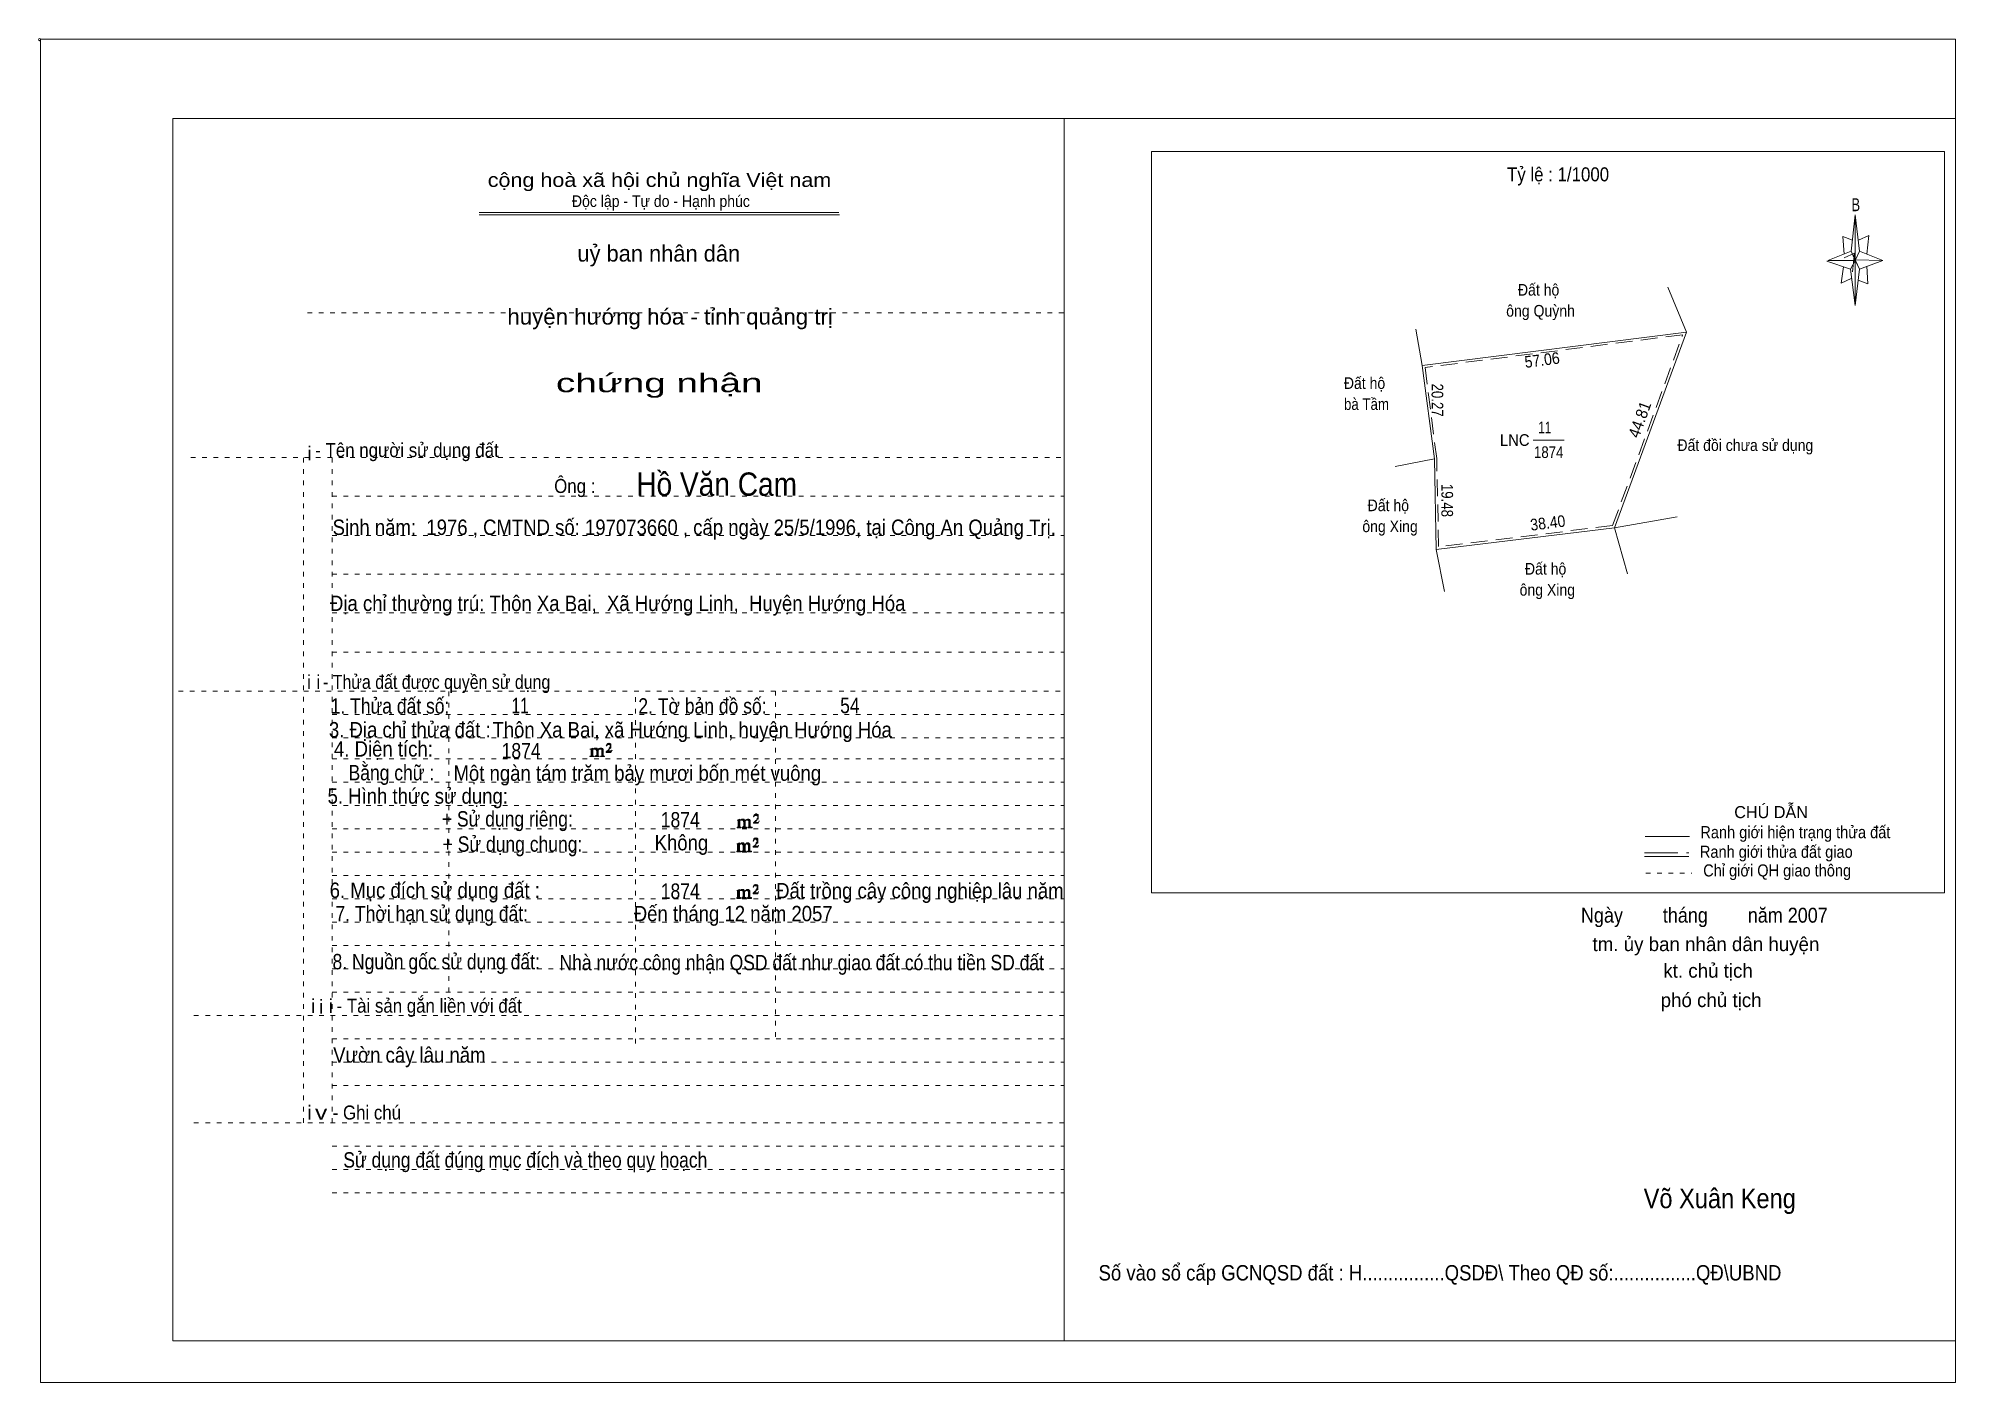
# Model space of a CAD drawing. Header units: centimetres. Extents: x -1.6 to 39.5, y -3.3 to 25.5.
import ezdxf
from ezdxf.enums import TextEntityAlignment as Align

# ---------------------------------------------------------------- set-up
doc = ezdxf.new("R2010")
doc.units = ezdxf.units.CM
doc.header["$LTSCALE"] = 0.12
for name, pattern in [('DOTTED', [1.5, 0.3, -1.2]), ('LONG_DASHED', [7.5, 6, -1.5]), ('MEDIUM_DASHED', [4.5, 3, -1.5])]:
    doc.linetypes.add(name, pattern=pattern)
for name, color, linetype, lineweight in [('1', 7, 'DOTTED', 13), ('10', 7, 'Continuous', 13), ('4', 7, 'Continuous', 13), ('5', 7, 'Continuous', 13), ('50', 7, 'Continuous', 13)]:
    doc.layers.add(name, color=color, linetype=linetype, lineweight=lineweight)

msp = doc.modelspace()

# ---------------------------------------------------------------- hatches: boundary and pattern name
at = {"layer": '50'}
for points in [[(10.27, 10.13), (10.27, 10.12), (10.27, 10.11), (10.25, 10.11), (10.24, 10.11), (10.24, 10.1), (10.33, 10.1), (10.33, 10.11), (10.32, 10.11), (10.31, 10.11), (10.31, 10.12), (10.31, 10.13), (10.31, 10.24), (10.31, 10.25), (10.32, 10.26), (10.34, 10.26), (10.35, 10.26), (10.36, 10.26), (10.37, 10.25), (10.39, 10.22), (10.39, 10.13), (10.37, 10.12), (10.37, 10.11), (10.36, 10.11), (10.35, 10.11), (10.35, 10.1), (10.44, 10.1), (10.44, 10.11), (10.43, 10.11), (10.42, 10.11), (10.42, 10.12), (10.42, 10.13), (10.42, 10.24), (10.44, 10.26), (10.45, 10.26), (10.46, 10.26), (10.49, 10.26), (10.49, 10.25), (10.5, 10.24), (10.5, 10.22), (10.5, 10.13), (10.5, 10.12), (10.49, 10.11), (10.49, 10.11), (10.47, 10.11), (10.47, 10.1), (10.56, 10.1), (10.56, 10.11), (10.55, 10.11), (10.54, 10.11), (10.53, 10.12), (10.53, 10.13), (10.53, 10.2), (10.53, 10.25), (10.53, 10.26), (10.52, 10.27), (10.5, 10.28), (10.47, 10.28), (10.46, 10.28), (10.44, 10.27), (10.41, 10.25), (10.41, 10.26), (10.4, 10.28), (10.39, 10.28), (10.37, 10.28), (10.35, 10.28), (10.34, 10.28), (10.32, 10.26), (10.31, 10.26), (10.31, 10.25), (10.31, 10.25), (10.31, 10.26), (10.31, 10.28), (10.24, 10.26), (10.24, 10.26), (10.25, 10.26), (10.27, 10.25), (10.27, 10.24), (10.27, 10.23)], [(10.69, 10.19), (10.72, 10.24), (10.72, 10.24), (10.71, 10.22), (10.69, 10.22), (10.68, 10.22), (10.63, 10.22), (10.66, 10.26), (10.67, 10.27), (10.69, 10.28), (10.69, 10.3), (10.69, 10.32), (10.69, 10.34), (10.69, 10.35), (10.69, 10.37), (10.68, 10.38), (10.67, 10.38), (10.66, 10.39), (10.65, 10.39), (10.63, 10.38), (10.63, 10.38), (10.62, 10.37), (10.61, 10.35), (10.59, 10.33), (10.61, 10.33), (10.61, 10.35), (10.62, 10.35), (10.63, 10.36), (10.65, 10.36), (10.66, 10.36), (10.67, 10.35), (10.68, 10.35), (10.68, 10.32), (10.68, 10.3), (10.66, 10.28), (10.66, 10.26), (10.65, 10.25), (10.59, 10.2), (10.59, 10.19)], [(13.42, 8.61), (13.42, 8.6), (13.42, 8.59), (13.41, 8.59), (13.4, 8.59), (13.4, 8.57), (13.48, 8.57), (13.48, 8.59), (13.47, 8.59), (13.46, 8.59), (13.46, 8.6), (13.46, 8.61), (13.46, 8.72), (13.46, 8.73), (13.47, 8.74), (13.5, 8.74), (13.51, 8.74), (13.52, 8.74), (13.53, 8.73), (13.54, 8.69), (13.54, 8.61), (13.53, 8.6), (13.53, 8.59), (13.52, 8.59), (13.51, 8.59), (13.51, 8.57), (13.6, 8.57), (13.6, 8.59), (13.58, 8.59), (13.57, 8.59), (13.57, 8.6), (13.57, 8.61), (13.57, 8.72), (13.6, 8.74), (13.61, 8.74), (13.62, 8.74), (13.64, 8.74), (13.64, 8.73), (13.65, 8.72), (13.65, 8.69), (13.65, 8.61), (13.65, 8.6), (13.64, 8.59), (13.64, 8.59), (13.63, 8.59), (13.63, 8.57), (13.72, 8.57), (13.72, 8.59), (13.7, 8.59), (13.69, 8.59), (13.68, 8.6), (13.68, 8.61), (13.68, 8.68), (13.68, 8.73), (13.68, 8.74), (13.67, 8.75), (13.65, 8.76), (13.63, 8.76), (13.62, 8.76), (13.6, 8.75), (13.56, 8.73), (13.56, 8.74), (13.55, 8.76), (13.54, 8.76), (13.53, 8.76), (13.51, 8.76), (13.5, 8.76), (13.47, 8.74), (13.46, 8.74), (13.46, 8.73), (13.46, 8.73), (13.46, 8.74), (13.46, 8.76), (13.4, 8.74), (13.4, 8.74), (13.41, 8.74), (13.42, 8.73), (13.42, 8.72), (13.42, 8.71)], [(13.85, 8.67), (13.87, 8.72), (13.87, 8.72), (13.86, 8.69), (13.85, 8.69), (13.84, 8.69), (13.78, 8.69), (13.82, 8.74), (13.83, 8.75), (13.85, 8.76), (13.85, 8.78), (13.85, 8.79), (13.85, 8.82), (13.85, 8.83), (13.85, 8.85), (13.84, 8.86), (13.83, 8.86), (13.82, 8.87), (13.8, 8.87), (13.78, 8.86), (13.78, 8.86), (13.77, 8.85), (13.76, 8.83), (13.75, 8.81), (13.76, 8.81), (13.76, 8.83), (13.77, 8.83), (13.78, 8.84), (13.8, 8.84), (13.82, 8.84), (13.83, 8.83), (13.84, 8.83), (13.84, 8.79), (13.84, 8.78), (13.82, 8.76), (13.82, 8.74), (13.8, 8.73), (13.75, 8.68), (13.75, 8.67)], [(13.41, 8.09), (13.41, 8.08), (13.41, 8.07), (13.4, 8.07), (13.39, 8.07), (13.39, 8.06), (13.48, 8.06), (13.48, 8.07), (13.47, 8.07), (13.45, 8.07), (13.45, 8.08), (13.45, 8.09), (13.45, 8.2), (13.45, 8.21), (13.47, 8.23), (13.49, 8.23), (13.5, 8.23), (13.51, 8.23), (13.52, 8.21), (13.53, 8.18), (13.53, 8.09), (13.52, 8.08), (13.52, 8.07), (13.51, 8.07), (13.5, 8.07), (13.5, 8.06), (13.59, 8.06), (13.59, 8.07), (13.58, 8.07), (13.57, 8.07), (13.57, 8.08), (13.57, 8.09), (13.57, 8.2), (13.59, 8.23), (13.6, 8.23), (13.61, 8.23), (13.63, 8.23), (13.63, 8.21), (13.64, 8.2), (13.64, 8.18), (13.64, 8.09), (13.64, 8.08), (13.63, 8.07), (13.63, 8.07), (13.62, 8.07), (13.62, 8.06), (13.71, 8.06), (13.71, 8.07), (13.7, 8.07), (13.69, 8.07), (13.67, 8.08), (13.67, 8.09), (13.67, 8.17), (13.67, 8.21), (13.67, 8.23), (13.66, 8.24), (13.64, 8.25), (13.62, 8.25), (13.61, 8.25), (13.59, 8.24), (13.55, 8.21), (13.55, 8.23), (13.54, 8.25), (13.53, 8.25), (13.52, 8.25), (13.5, 8.25), (13.49, 8.25), (13.47, 8.23), (13.45, 8.23), (13.45, 8.21), (13.45, 8.21), (13.45, 8.23), (13.45, 8.25), (13.39, 8.23), (13.39, 8.23), (13.4, 8.23), (13.41, 8.21), (13.41, 8.2), (13.41, 8.19)], [(13.84, 8.16), (13.86, 8.2), (13.86, 8.2), (13.85, 8.18), (13.84, 8.18), (13.83, 8.18), (13.77, 8.18), (13.81, 8.23), (13.82, 8.24), (13.84, 8.25), (13.84, 8.27), (13.84, 8.28), (13.84, 8.3), (13.84, 8.31), (13.84, 8.34), (13.83, 8.35), (13.82, 8.35), (13.81, 8.36), (13.8, 8.36), (13.77, 8.35), (13.77, 8.35), (13.76, 8.34), (13.75, 8.31), (13.74, 8.29), (13.75, 8.29), (13.75, 8.31), (13.76, 8.31), (13.77, 8.33), (13.8, 8.33), (13.81, 8.33), (13.82, 8.31), (13.83, 8.31), (13.83, 8.28), (13.83, 8.27), (13.81, 8.25), (13.81, 8.23), (13.8, 8.21), (13.74, 8.17), (13.74, 8.16)], [(13.41, 7.1), (13.41, 7.09), (13.41, 7.08), (13.4, 7.08), (13.39, 7.08), (13.39, 7.06), (13.47, 7.06), (13.47, 7.08), (13.46, 7.08), (13.45, 7.08), (13.45, 7.09), (13.45, 7.1), (13.45, 7.21), (13.45, 7.22), (13.46, 7.23), (13.49, 7.23), (13.5, 7.23), (13.51, 7.23), (13.52, 7.22), (13.53, 7.18), (13.53, 7.1), (13.52, 7.09), (13.52, 7.08), (13.51, 7.08), (13.5, 7.08), (13.5, 7.06), (13.59, 7.06), (13.59, 7.08), (13.57, 7.08), (13.56, 7.08), (13.56, 7.09), (13.56, 7.1), (13.56, 7.21), (13.59, 7.23), (13.6, 7.23), (13.61, 7.23), (13.63, 7.23), (13.63, 7.22), (13.64, 7.21), (13.64, 7.18), (13.64, 7.1), (13.64, 7.09), (13.63, 7.08), (13.63, 7.08), (13.62, 7.08), (13.62, 7.06), (13.71, 7.06), (13.71, 7.08), (13.69, 7.08), (13.68, 7.08), (13.67, 7.09), (13.67, 7.1), (13.67, 7.17), (13.67, 7.22), (13.67, 7.23), (13.66, 7.24), (13.64, 7.25), (13.62, 7.25), (13.61, 7.25), (13.59, 7.24), (13.55, 7.22), (13.55, 7.23), (13.54, 7.25), (13.53, 7.25), (13.52, 7.25), (13.5, 7.25), (13.49, 7.25), (13.46, 7.23), (13.45, 7.23), (13.45, 7.22), (13.45, 7.22), (13.45, 7.23), (13.45, 7.25), (13.39, 7.23), (13.39, 7.23), (13.4, 7.23), (13.41, 7.22), (13.41, 7.21), (13.41, 7.2)], [(13.84, 7.16), (13.86, 7.21), (13.86, 7.21), (13.85, 7.18), (13.84, 7.18), (13.83, 7.18), (13.77, 7.18), (13.81, 7.23), (13.82, 7.24), (13.84, 7.25), (13.84, 7.27), (13.84, 7.28), (13.84, 7.31), (13.84, 7.32), (13.84, 7.34), (13.83, 7.35), (13.82, 7.35), (13.81, 7.36), (13.79, 7.36), (13.77, 7.35), (13.77, 7.35), (13.76, 7.34), (13.75, 7.32), (13.74, 7.3), (13.75, 7.3), (13.75, 7.32), (13.76, 7.32), (13.77, 7.33), (13.79, 7.33), (13.81, 7.33), (13.82, 7.32), (13.83, 7.32), (13.83, 7.28), (13.83, 7.27), (13.81, 7.25), (13.81, 7.23), (13.79, 7.22), (13.74, 7.17), (13.74, 7.16)]]:
    msp.add_hatch(color=256, dxfattribs=at).paths.add_polyline_path(points)

# ---------------------------------------------------------------- linework, layer by layer
at = {"layer": '1', "linetype": 'Continuous'}
for p, q in [((1.31, -2.42), (1.31, 23.78)), ((1.31, 23.78), (39.51, 23.78)), ((20.41, -2.42), (20.41, 23.78)), ((39.51, -2.42), (39.51, 23.78)), ((7.87, 21.76), (15.58, 21.76)), ((7.87, 21.71), (15.59, 21.71)), ((37.26, 20.55), (36.75, 20.72)), ((1.31, -2.42), (39.51, -2.42))]:
    msp.add_line(p, q, dxfattribs=at)
at = {"layer": '1'}
for p, q in [((4.19, 19.61), (20.41, 19.61)), ((1.69, 16.51), (20.41, 16.51)), ((4.11, 2.25), (4.11, 16.51)), ((4.72, 2.25), (4.72, 16.51)), ((4.72, 15.68), (20.41, 15.68)), ((4.72, 14.84), (20.41, 14.84)), ((4.72, 14.01), (20.41, 14.01)), ((4.72, 13.18), (20.41, 13.18)), ((4.72, 12.34), (20.41, 12.34)), ((1.43, 11.5), (20.41, 11.5)), ((7.22, 5.05), (7.22, 11.5)), ((11.22, 3.95), (11.22, 11.5)), ((14.22, 4.09), (14.22, 11.5)), ((4.72, 11), (20.41, 11)), ((4.72, 10.5), (20.41, 10.5)), ((4.72, 10.05), (20.41, 10.05)), ((4.72, 9.55), (20.41, 9.55)), ((4.72, 9.05), (20.41, 9.05)), ((4.72, 8.55), (20.41, 8.55)), ((4.72, 8.05), (20.41, 8.05)), ((4.72, 7.55), (20.41, 7.55)), ((4.72, 7.05), (20.41, 7.05)), ((4.72, 6.55), (20.41, 6.55)), ((4.72, 6.05), (20.41, 6.05)), ((4.72, 5.55), (20.41, 5.55)), ((4.72, 5.05), (20.41, 5.05)), ((1.76, 4.55), (20.41, 4.55)), ((4.72, 4.05), (20.41, 4.05)), ((4.72, 3.55), (20.41, 3.55)), ((4.72, 3.05), (20.41, 3.05)), ((1.76, 2.25), (20.41, 2.25)), ((4.72, 1.75), (20.41, 1.75)), ((4.72, 1.25), (20.41, 1.25)), ((4.72, 0.75), (20.41, 0.75))]:
    msp.add_line(p, q, dxfattribs=at)
at = {"layer": '1', "linetype": 'Continuous'}
msp.add_lwpolyline([(-1.53, -3.32), (39.51, -3.32), (39.51, 25.48), (-1.53, 25.48)], close=True, dxfattribs=at)
msp.add_lwpolyline([(37.27, 20.35), (37.06, 20.25), (37.11, 20.6)], dxfattribs=at)
at = {"layer": '10'}
for p, q in [((33.74, 19.2), (33.34, 20.16)), ((33.74, 19.2), (28.08, 18.48)), ((32.2, 15), (33.74, 19.2)), ((27.5, 16.32), (28.34, 16.48)), ((28.38, 14.54), (28.34, 16.48)), ((32.2, 15), (33.54, 15.24)), ((32.2, 15), (28.38, 14.54)), ((32.2, 15), (32.48, 14.02)), ((28.56, 13.64), (28.38, 14.54))]:
    msp.add_line(p, q, dxfattribs=at)
at = {"layer": '10', "linetype": 'MEDIUM_DASHED'}
for p, q in [((32.16, 15.05), (33.66, 19.14)), ((28.43, 14.6), (28.39, 16.48)), ((32.16, 15.05), (28.43, 14.6))]:
    msp.add_line(p, q, dxfattribs=at)
at = {"layer": '10', "linetype": 'LONG_DASHED'}
msp.add_line((30.46, 16.88), (31.12, 16.88), dxfattribs=at)
at = {"layer": '10'}
msp.add_lwpolyline([(27.94, 19.26), (28.08, 18.48), (28.34, 16.48)], dxfattribs=at)
at = {"layer": '10', "linetype": 'MEDIUM_DASHED'}
msp.add_lwpolyline([(33.66, 19.14), (28.14, 18.44), (28.39, 16.49)], dxfattribs=at)
at = {"layer": '4'}
for p, q in [((32.86, 8.39), (33.81, 8.39)), ((32.84, 7.96), (33.79, 7.96))]:
    msp.add_line(p, q, dxfattribs=at)
at = {"layer": '4', "linetype": 'LONG_DASHED'}
msp.add_line((32.84, 8.04), (33.79, 8.04), dxfattribs=at)
at = {"layer": '4', "linetype": 'DOTTED'}
msp.add_line((32.87, 7.6), (33.86, 7.6), dxfattribs=at)
at = {"layer": '4'}
msp.add_lwpolyline([(22.28, 23.07), (39.27, 23.07), (39.27, 7.18), (22.28, 7.18)], close=True, dxfattribs=at)
msp.add_circle((-1.55, 25.47), 0.025, dxfattribs=at)
at = {"layer": '5'}
for p, q in [((37.27, 20.93), (37.36, 21.71)), ((37.45, 20.55), (37.36, 19.77)), ((37.45, 20.93), (37.95, 20.73)), ((37.61, 20.61), (37.63, 20.23)), ((37.63, 20.23), (37.42, 20.31))]:
    msp.add_line(p, q, dxfattribs=at)
for points in [[(37.36, 21.71), (37.45, 20.93), (37.36, 20.73)], [(37.36, 20.73), (36.77, 20.73), (37.27, 20.93), (37.45, 20.55), (37.95, 20.73), (37.36, 20.75)], [(37.36, 20.73), (37.36, 19.77), (37.26, 20.55)]]:
    msp.add_lwpolyline(points, close=True, dxfattribs=at)
for points in [[(37.3, 21.17), (37.09, 21.25), (37.12, 20.87)], [(37.43, 21.17), (37.65, 21.27), (37.61, 20.87)], [(37.36, 20.73), (37.27, 20.93), (36.77, 20.73)], [(37.12, 20.79), (37.34, 20.89), (37.3, 20.49)], [(37.36, 20.73), (37.45, 20.55), (37.95, 20.73)]]:
    msp.add_lwpolyline(points, dxfattribs=at)
at = {"layer": '50'}
for points in [[(10.27, 10.13), (10.27, 10.12), (10.27, 10.11), (10.25, 10.11), (10.24, 10.11), (10.24, 10.1), (10.33, 10.1), (10.33, 10.11), (10.32, 10.11), (10.31, 10.11), (10.31, 10.12), (10.31, 10.13), (10.31, 10.24), (10.31, 10.25), (10.32, 10.26), (10.34, 10.26), (10.35, 10.26), (10.36, 10.26), (10.37, 10.25), (10.39, 10.22), (10.39, 10.13), (10.37, 10.12), (10.37, 10.11), (10.36, 10.11), (10.35, 10.11), (10.35, 10.1), (10.44, 10.1), (10.44, 10.11), (10.43, 10.11), (10.42, 10.11), (10.42, 10.12), (10.42, 10.13), (10.42, 10.24), (10.44, 10.26), (10.45, 10.26), (10.46, 10.26), (10.49, 10.26), (10.49, 10.25), (10.5, 10.24), (10.5, 10.22), (10.5, 10.13), (10.5, 10.12), (10.49, 10.11), (10.49, 10.11), (10.47, 10.11), (10.47, 10.1), (10.56, 10.1), (10.56, 10.11), (10.55, 10.11), (10.54, 10.11), (10.53, 10.12), (10.53, 10.13), (10.53, 10.2), (10.53, 10.25), (10.53, 10.26), (10.52, 10.27), (10.5, 10.28), (10.47, 10.28), (10.46, 10.28), (10.44, 10.27), (10.41, 10.25), (10.41, 10.26), (10.4, 10.28), (10.39, 10.28), (10.37, 10.28), (10.35, 10.28), (10.34, 10.28), (10.32, 10.26), (10.31, 10.26), (10.31, 10.25), (10.31, 10.25), (10.31, 10.26), (10.31, 10.28), (10.24, 10.26), (10.24, 10.26), (10.25, 10.26), (10.27, 10.25), (10.27, 10.24), (10.27, 10.23)], [(10.69, 10.19), (10.72, 10.24), (10.72, 10.24), (10.71, 10.22), (10.69, 10.22), (10.68, 10.22), (10.63, 10.22), (10.66, 10.26), (10.67, 10.27), (10.69, 10.28), (10.69, 10.3), (10.69, 10.32), (10.69, 10.34), (10.69, 10.35), (10.69, 10.37), (10.68, 10.38), (10.67, 10.38), (10.66, 10.39), (10.65, 10.39), (10.63, 10.38), (10.63, 10.38), (10.62, 10.37), (10.61, 10.35), (10.59, 10.33), (10.61, 10.33), (10.61, 10.35), (10.62, 10.35), (10.63, 10.36), (10.65, 10.36), (10.66, 10.36), (10.67, 10.35), (10.68, 10.35), (10.68, 10.32), (10.68, 10.3), (10.66, 10.28), (10.66, 10.26), (10.65, 10.25), (10.59, 10.2), (10.59, 10.19)], [(13.42, 8.61), (13.42, 8.6), (13.42, 8.59), (13.41, 8.59), (13.4, 8.59), (13.4, 8.57), (13.48, 8.57), (13.48, 8.59), (13.47, 8.59), (13.46, 8.59), (13.46, 8.6), (13.46, 8.61), (13.46, 8.72), (13.46, 8.73), (13.47, 8.74), (13.5, 8.74), (13.51, 8.74), (13.52, 8.74), (13.53, 8.73), (13.54, 8.69), (13.54, 8.61), (13.53, 8.6), (13.53, 8.59), (13.52, 8.59), (13.51, 8.59), (13.51, 8.57), (13.6, 8.57), (13.6, 8.59), (13.58, 8.59), (13.57, 8.59), (13.57, 8.6), (13.57, 8.61), (13.57, 8.72), (13.6, 8.74), (13.61, 8.74), (13.62, 8.74), (13.64, 8.74), (13.64, 8.73), (13.65, 8.72), (13.65, 8.69), (13.65, 8.61), (13.65, 8.6), (13.64, 8.59), (13.64, 8.59), (13.63, 8.59), (13.63, 8.57), (13.72, 8.57), (13.72, 8.59), (13.7, 8.59), (13.69, 8.59), (13.68, 8.6), (13.68, 8.61), (13.68, 8.68), (13.68, 8.73), (13.68, 8.74), (13.67, 8.75), (13.65, 8.76), (13.63, 8.76), (13.62, 8.76), (13.6, 8.75), (13.56, 8.73), (13.56, 8.74), (13.55, 8.76), (13.54, 8.76), (13.53, 8.76), (13.51, 8.76), (13.5, 8.76), (13.47, 8.74), (13.46, 8.74), (13.46, 8.73), (13.46, 8.73), (13.46, 8.74), (13.46, 8.76), (13.4, 8.74), (13.4, 8.74), (13.41, 8.74), (13.42, 8.73), (13.42, 8.72), (13.42, 8.71)], [(13.85, 8.67), (13.87, 8.72), (13.87, 8.72), (13.86, 8.69), (13.85, 8.69), (13.84, 8.69), (13.78, 8.69), (13.82, 8.74), (13.83, 8.75), (13.85, 8.76), (13.85, 8.78), (13.85, 8.79), (13.85, 8.82), (13.85, 8.83), (13.85, 8.85), (13.84, 8.86), (13.83, 8.86), (13.82, 8.87), (13.8, 8.87), (13.78, 8.86), (13.78, 8.86), (13.77, 8.85), (13.76, 8.83), (13.75, 8.81), (13.76, 8.81), (13.76, 8.83), (13.77, 8.83), (13.78, 8.84), (13.8, 8.84), (13.82, 8.84), (13.83, 8.83), (13.84, 8.83), (13.84, 8.79), (13.84, 8.78), (13.82, 8.76), (13.82, 8.74), (13.8, 8.73), (13.75, 8.68), (13.75, 8.67)], [(13.41, 8.09), (13.41, 8.08), (13.41, 8.07), (13.4, 8.07), (13.39, 8.07), (13.39, 8.06), (13.48, 8.06), (13.48, 8.07), (13.47, 8.07), (13.45, 8.07), (13.45, 8.08), (13.45, 8.09), (13.45, 8.2), (13.45, 8.21), (13.47, 8.23), (13.49, 8.23), (13.5, 8.23), (13.51, 8.23), (13.52, 8.21), (13.53, 8.18), (13.53, 8.09), (13.52, 8.08), (13.52, 8.07), (13.51, 8.07), (13.5, 8.07), (13.5, 8.06), (13.59, 8.06), (13.59, 8.07), (13.58, 8.07), (13.57, 8.07), (13.57, 8.08), (13.57, 8.09), (13.57, 8.2), (13.59, 8.23), (13.6, 8.23), (13.61, 8.23), (13.63, 8.23), (13.63, 8.21), (13.64, 8.2), (13.64, 8.18), (13.64, 8.09), (13.64, 8.08), (13.63, 8.07), (13.63, 8.07), (13.62, 8.07), (13.62, 8.06), (13.71, 8.06), (13.71, 8.07), (13.7, 8.07), (13.69, 8.07), (13.67, 8.08), (13.67, 8.09), (13.67, 8.17), (13.67, 8.21), (13.67, 8.23), (13.66, 8.24), (13.64, 8.25), (13.62, 8.25), (13.61, 8.25), (13.59, 8.24), (13.55, 8.21), (13.55, 8.23), (13.54, 8.25), (13.53, 8.25), (13.52, 8.25), (13.5, 8.25), (13.49, 8.25), (13.47, 8.23), (13.45, 8.23), (13.45, 8.21), (13.45, 8.21), (13.45, 8.23), (13.45, 8.25), (13.39, 8.23), (13.39, 8.23), (13.4, 8.23), (13.41, 8.21), (13.41, 8.2), (13.41, 8.19)], [(13.84, 8.16), (13.86, 8.2), (13.86, 8.2), (13.85, 8.18), (13.84, 8.18), (13.83, 8.18), (13.77, 8.18), (13.81, 8.23), (13.82, 8.24), (13.84, 8.25), (13.84, 8.27), (13.84, 8.28), (13.84, 8.3), (13.84, 8.31), (13.84, 8.34), (13.83, 8.35), (13.82, 8.35), (13.81, 8.36), (13.8, 8.36), (13.77, 8.35), (13.77, 8.35), (13.76, 8.34), (13.75, 8.31), (13.74, 8.29), (13.75, 8.29), (13.75, 8.31), (13.76, 8.31), (13.77, 8.33), (13.8, 8.33), (13.81, 8.33), (13.82, 8.31), (13.83, 8.31), (13.83, 8.28), (13.83, 8.27), (13.81, 8.25), (13.81, 8.23), (13.8, 8.21), (13.74, 8.17), (13.74, 8.16)], [(13.41, 7.1), (13.41, 7.09), (13.41, 7.08), (13.4, 7.08), (13.39, 7.08), (13.39, 7.06), (13.47, 7.06), (13.47, 7.08), (13.46, 7.08), (13.45, 7.08), (13.45, 7.09), (13.45, 7.1), (13.45, 7.21), (13.45, 7.22), (13.46, 7.23), (13.49, 7.23), (13.5, 7.23), (13.51, 7.23), (13.52, 7.22), (13.53, 7.18), (13.53, 7.1), (13.52, 7.09), (13.52, 7.08), (13.51, 7.08), (13.5, 7.08), (13.5, 7.06), (13.59, 7.06), (13.59, 7.08), (13.57, 7.08), (13.56, 7.08), (13.56, 7.09), (13.56, 7.1), (13.56, 7.21), (13.59, 7.23), (13.6, 7.23), (13.61, 7.23), (13.63, 7.23), (13.63, 7.22), (13.64, 7.21), (13.64, 7.18), (13.64, 7.1), (13.64, 7.09), (13.63, 7.08), (13.63, 7.08), (13.62, 7.08), (13.62, 7.06), (13.71, 7.06), (13.71, 7.08), (13.69, 7.08), (13.68, 7.08), (13.67, 7.09), (13.67, 7.1), (13.67, 7.17), (13.67, 7.22), (13.67, 7.23), (13.66, 7.24), (13.64, 7.25), (13.62, 7.25), (13.61, 7.25), (13.59, 7.24), (13.55, 7.22), (13.55, 7.23), (13.54, 7.25), (13.53, 7.25), (13.52, 7.25), (13.5, 7.25), (13.49, 7.25), (13.46, 7.23), (13.45, 7.23), (13.45, 7.22), (13.45, 7.22), (13.45, 7.23), (13.45, 7.25), (13.39, 7.23), (13.39, 7.23), (13.4, 7.23), (13.41, 7.22), (13.41, 7.21), (13.41, 7.2)], [(13.84, 7.16), (13.86, 7.21), (13.86, 7.21), (13.85, 7.18), (13.84, 7.18), (13.83, 7.18), (13.77, 7.18), (13.81, 7.23), (13.82, 7.24), (13.84, 7.25), (13.84, 7.27), (13.84, 7.28), (13.84, 7.31), (13.84, 7.32), (13.84, 7.34), (13.83, 7.35), (13.82, 7.35), (13.81, 7.36), (13.79, 7.36), (13.77, 7.35), (13.77, 7.35), (13.76, 7.34), (13.75, 7.32), (13.74, 7.3), (13.75, 7.3), (13.75, 7.32), (13.76, 7.32), (13.77, 7.33), (13.79, 7.33), (13.81, 7.33), (13.82, 7.32), (13.83, 7.32), (13.83, 7.28), (13.83, 7.27), (13.81, 7.25), (13.81, 7.23), (13.79, 7.22), (13.74, 7.17), (13.74, 7.16)]]:
    msp.add_lwpolyline(points, close=True, dxfattribs=at)

# ---------------------------------------------------------------- texts
at = {"layer": '1'}
for s, height, width, p in [('cộng hoà xã hội chủ nghĩa Việt nam', 0.3, 1.15, (11.735, 22.31)), ('Độc lập - Tự do - Hạnh phúc', 0.25, 0.9, (11.765, 21.88)), ('chứng nhận', 0.4, 1.55, (11.73, 17.91)), ('- Tên người sử dụng đất', 0.3, 0.9, (6.325, 16.52)), ('- Thửa đất được quyền sử dụng', 0.3, 0.85, (6.96, 11.55)), ('- Tài sản gắn liền với đất ', 0.3, 0.9, (6.85, 4.61)), ('v', 0.3, 1.3, (4.485, 2.32)), ('- Ghi chú', 0.3, 0.9, (5.465, 2.32))]:
    msp.add_text(s, height=height, dxfattribs=dict(at, width=width)).set_placement(p, align=Align.CENTER)
for s, height, p in [('uỷ ban nhân dân', 0.35, (11.72, 20.71)), ('i', 0.3, (4.235, 16.45)), ('i', 0.3, (4.225, 11.55)), ('i', 0.3, (4.425, 11.55)), ('i', 0.3, (4.315, 4.6)), ('i', 0.3, (4.485, 4.59)), ('i', 0.3, (4.695, 4.6)), ('i', 0.3, (4.235, 2.32))]:
    msp.add_text(s, height=height, dxfattribs=at).set_placement(p, align=Align.CENTER)
at = {"layer": '10'}
for s, height, width, p in [('Tỷ lệ : 1/1000', 0.3, 0.9, (30.99, 22.43)), ('Đất hộ ', 0.25, 0.9, (30.615, 19.98)), ('ông Quỳnh', 0.25, 0.9, (30.615, 19.53)), ('Đất hộ ', 0.25, 0.9, (26.885, 17.98)), ('bà Tầm', 0.25, 0.85, (26.885, 17.53)), ('11', 0.25, 0.75, (30.705, 17.03)), ('Đất đồi chưa sử dụng ', 0.25, 0.9, (35.045, 16.65)), ('1874', 0.25, 0.85, (30.79, 16.5)), ('Hồ Văn Cam', 0.5, 0.9, (12.96, 15.69)), ('Đất hộ ', 0.25, 0.9, (27.395, 15.36)), ('ông Xing', 0.25, 0.9, (27.39, 14.91)), ('Đất hộ ', 0.25, 0.9, (30.765, 14)), ('ông Xing', 0.25, 0.9, (30.76, 13.55)), ('Võ Xuân Keng', 0.42, 0.9, (34.455, 0.42))]:
    msp.add_text(s, height=height, dxfattribs=dict(at, width=width)).set_placement(p, align=Align.CENTER)
for s, rotation, width, p in [('57.06', 7.25, 0.9, (30.664, 18.478)), ('20.27', 270, 0.85, (28.28, 17.74)), ('44.81', 69.911, 0.95, (32.856, 17.282)), ('19.48', 270, 0.85, (28.49, 15.59)), ('38.40', 7.016, 0.9, (30.785, 14.986))]:
    msp.add_text(s, height=0.25, rotation=rotation, dxfattribs=dict(at, width=width)).set_placement(p, align=Align.CENTER)
at = {"layer": '10', "width": 0.95}
msp.add_text('LNC', height=0.25, dxfattribs=at).set_placement((30.38, 16.76), align=Align.RIGHT)
at = {"layer": '4'}
msp.add_text('CHÚ DẪN', height=0.2591, dxfattribs=at).set_placement((35.555, 8.78), align=Align.CENTER)
at = {"layer": '4', "width": 0.9}
for s, p in [('Ranh giới hiện trạng thửa đất', (36.075, 8.35)), ('Ranh giới thửa đất giao ', (35.71, 7.93)), ('Chỉ giới QH giao thông', (35.685, 7.53))]:
    msp.add_text(s, height=0.2591, dxfattribs=at).set_placement(p, align=Align.CENTER)
at = {"layer": '5', "width": 0.75}
msp.add_text('B', height=0.276, dxfattribs=at).set_placement((37.37, 21.79), align=Align.CENTER)
at = {"layer": '50'}
for s, height, width, p in [('  huyện hướng hóa - tỉnh quảng trị', 0.34, 1.05, (11.83, 19.36)), ('Ông :', 0.3, 0.9, (9.92, 15.75)), ('Sinh năm:  1976 , CMTND số: 197073660 , cấp ngày 25/5/1996, tại Công An Quảng Trị.', 0.33, 0.9, (12.48, 14.85)), ('Địa chỉ thường trú: Thôn Xa Bai,  Xã Hướng Linh,  Huyện Hướng Hóa', 0.33, 0.9, (10.84, 13.22)), ('1. Thửa đất số:  ', 0.33, 0.85, (6.065, 11.02)), ('11', 0.33, 0.75, (8.75, 11.03)), ('2. Tờ bản đồ số:  ', 0.33, 0.85, (12.76, 11.02)), ('54', 0.33, 0.85, (15.815, 11.03)), ('3. Địa chỉ thửa đất : ', 0.33, 0.9, (6.44, 10.51)), ('Thôn Xa Bai, xã Hướng Linh, huyện Hướng Hóa', 0.33, 0.9, (12.435, 10.51)), ('4. Diện tích: ', 0.33, 0.9, (5.875, 10.1)), ('1874', 0.33, 0.85, (8.77, 10.06)), ('Bằng chữ :', 0.33, 0.85, (5.99, 9.59)), ('Một ngàn tám trăm bảy mươi bốn mét vuông', 0.33, 0.9, (11.26, 9.58)), ('5. Hình thức sử dụng:', 0.33, 0.9, (6.555, 9.09)), ('+ Sử dụng riêng:', 0.33, 0.85, (8.475, 8.6)), ('1874', 0.33, 0.85, (12.18, 8.58)), ('+ Sử dụng chung:', 0.33, 0.85, (8.585, 8.06)), ('Không', 0.33, 0.9, (12.205, 8.09)), ('6. Mục đích sử dụng đất :', 0.33, 0.9, (6.92, 7.07)), ('Đất trồng cây công nghiệp lâu năm', 0.33, 0.9, (17.315, 7.06)), ('1874', 0.33, 0.85, (12.18, 7.05)), ('7. Thời hạn sử dụng đất:', 0.33, 0.85, (6.855, 6.57)), ('Đến tháng 12 năm 2057', 0.33, 0.9, (13.315, 6.57)), ('Ngày        tháng        năm 2007', 0.32, 0.9, (34.125, 6.54)), ('8. Nguồn gốc sử dụng đất:', 0.33, 0.85, (6.95, 5.54)), ('Nhà nước công nhận QSD đất như giao đất có thu tiền SD đất ', 0.33, 0.85, (14.835, 5.52)), ('Vườn cây lâu năm', 0.33, 0.9, (6.375, 3.54)), ('Sử dụng đất đúng mục đích và theo quy hoạch', 0.33, 0.85, (8.86, 1.29)), ('Số vào sổ cấp GCNQSD đất : H................QSDĐ\\ Theo QĐ số:................QĐ\\UBND', 0.33, 0.9, (28.46, -1.13))]:
    msp.add_text(s, height=height, dxfattribs=dict(at, width=width)).set_placement(p, align=Align.CENTER)
for s, p in [('tm. ủy ban nhân dân huyện ', (34.215, 5.93)), ('kt. chủ tịch', (34.205, 5.36)), ('phó chủ tịch', (34.27, 4.73))]:
    msp.add_text(s, height=0.3, dxfattribs=at).set_placement(p, align=Align.CENTER)

doc.saveas('drawing.dxf')
